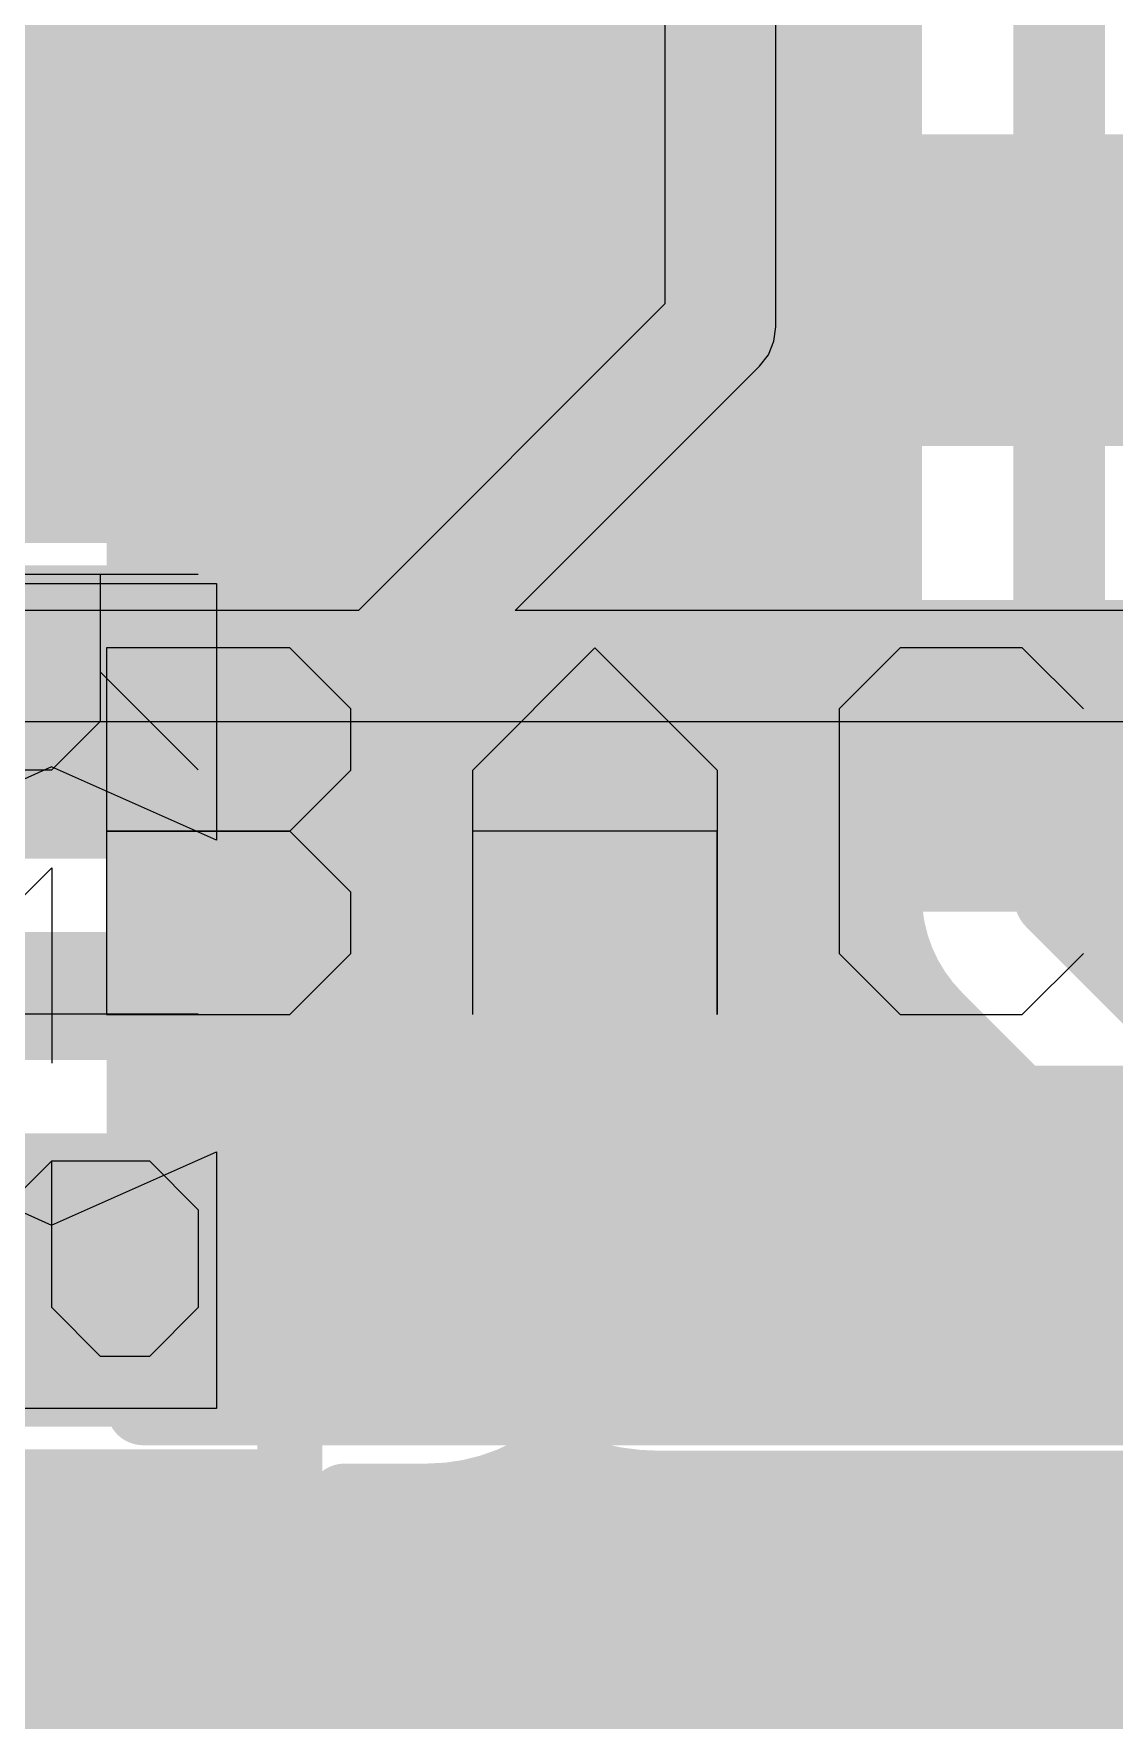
# Model space of a CAD drawing. Header units: millimetres. Extents: x 0.11 to 5.67, y 0.55 to 4.24.
# Drawn here: x 0.8977 to 1.0138, y 2.6565 to 2.8376 of the extents above; entities that cross this region are included whole.
import ezdxf

# ---------------------------------------------------------------- set-up
doc = ezdxf.new("R2010")
doc.units = ezdxf.units.MM
doc.header["$MEASUREMENT"] = 0
for name, color, linetype in [('BottomLayer', 5, 'Continuous'), ('BottomOverlay', 54, 'Continuous'), ('BottomPaste', 16, 'Continuous'), ('BottomSolder', 6, 'Continuous'), ('InternalPlane1', 76, 'Continuous'), ('InternalPlane2', 16, 'Continuous'), ('Mechanical3', 76, 'Continuous'), ('MultiLayer', 9, 'Continuous'), ('TopLayer', 1, 'Continuous'), ('TopOverlay', 2, 'Continuous'), ('ViaHoleLayer', 16, 'Continuous')]:
    doc.layers.add(name, color=color, linetype=linetype)

# ---------------------------------------------------------------- blocks, each defined once
blk = doc.blocks.new('RC0603_B_130')
at = {"layer": 'BottomLayer'}
for points in [[(-0.0442913, -0.0177165), (-0.0167323, -0.0177165), (-0.0442913, 0.0177165), (-0.0167323, 0.0177165)], [(0.0442677, 0.0177165), (0.0167087, 0.0177165), (0.0442677, -0.0177165), (0.0167087, -0.0177165)]]:
    blk.add_solid(points, dxfattribs=at)
at = {"layer": 'BottomOverlay', "const_width": 0.0070079}
for points in [[(-0.0521653, -0.0255906), (-0.0521653, 0.0255906)], [(0.0521654, 0.0255906), (-0.0521653, 0.0255906)], [(0.0521654, -0.0255906), (0.0521654, 0.0255906)], [(0.0521654, -0.0255906), (-0.0521653, -0.0255906)]]:
    blk.add_lwpolyline(points, dxfattribs=at)
at = {"layer": 'BottomOverlay', "const_width": 0.0035039}
for points in [[(-0.0539173, 0.0255906, 1), (-0.0504133, 0.0255906, 1)], [(-0.0539173, 0.0255906, 1), (-0.0504133, 0.0255906, 1)], [(0.0504134, 0.0255906, 1), (0.0539174, 0.0255906, 1)], [(0.0504134, 0.0255906, 1), (0.0539174, 0.0255906, 1)], [(-0.0539173, -0.0255906, 1), (-0.0504133, -0.0255906, 1)], [(-0.0539173, -0.0255906, 1), (-0.0504133, -0.0255906, 1)], [(0.0504134, -0.0255906, 1), (0.0539174, -0.0255906, 1)], [(0.0504134, -0.0255906, 1), (0.0539174, -0.0255906, 1)]]:
    blk.add_lwpolyline(points, format="xyb", close=True, dxfattribs=at)
at = {"layer": 'BottomPaste'}
for p, q in [((-0.0442913, -0.0177165), (-0.0442913, 0.0177165)), ((-0.0442913, 0.0177165), (-0.0167323, 0.0177165)), ((-0.0167323, 0.0177165), (-0.0246063, 0)), ((0.0245827, 0), (0.0167087, 0.0177165)), ((0.0167087, 0.0177165), (0.0442677, 0.0177165)), ((0.0442677, 0.0177165), (0.0442677, -0.0177165)), ((-0.0246063, 0), (-0.0167323, -0.0177165)), ((0.0167087, -0.0177165), (0.0245827, 0)), ((-0.0167323, -0.0177165), (-0.0442913, -0.0177165)), ((0.0442677, -0.0177165), (0.0167087, -0.0177165))]:
    blk.add_line(p, q, dxfattribs=at)
at = {"layer": 'BottomSolder'}
for points in [[(-0.0462598, -0.019685), (-0.0147638, -0.019685), (-0.0462598, 0.019685), (-0.0147638, 0.019685)], [(0.0462362, 0.019685), (0.0147402, 0.019685), (0.0462362, -0.019685), (0.0147402, -0.019685)]]:
    blk.add_solid(points, dxfattribs=at)
at = {"layer": 'Mechanical3'}
for p, q in [((-0.0452756, 0.015748), (-0.0452756, -0.0157379)), ((-0.0347803, 0.0052527), (-0.024285, 0.015748)), ((0.0019533, 0.015748), (0.0019533, -0.0157379)), ((0.0176962, 0.0105003), (0.0229439, 0.015748)), ((0.0229439, 0.015748), (0.0334392, 0.015748)), ((0.0334392, 0.015748), (0.0386868, 0.0105003)), ((0.0176962, 5e-06), (0.0176962, 0.0105003)), ((0.0386868, 0.0105003), (0.0386868, 0.0052527)), ((-0.0295326, 0.0052527), (-0.0452756, 0.0052527)), ((-0.024285, 5e-06), (-0.0295326, 0.0052527)), ((0.0386868, 0.0052527), (0.0334392, 5e-06)), ((-0.024285, -0.0104903), (-0.024285, 5e-06)), ((0.0019533, -0.0157379), (-0.0137897, 5e-06)), ((-0.0137897, 5e-06), (0.0072009, 5e-06)), ((0.0281915, -0.0104903), (0.0176962, 5e-06)), ((0.0334392, 5e-06), (0.0176962, 5e-06)), ((-0.0295326, -0.0157379), (-0.024285, -0.0104903)), ((0.0386868, -0.0157379), (0.0281915, -0.0104903)), ((-0.0452756, -0.0157379), (-0.0295326, -0.0157379))]:
    blk.add_line(p, q, dxfattribs=at)
blk = doc.blocks.new('SO14_B_193')
at = {"layer": 'BottomLayer', "const_width": 0.0295276}
for points in [[(0.2, -0.2452362), (0.2, -0.1947638)], [(0.25, -0.2452362), (0.25, -0.1947638)], [(0.3, -0.2452362), (0.3, -0.1947638)]]:
    blk.add_lwpolyline(points, dxfattribs=at)
at = {"layer": 'BottomLayer', "const_width": 0.0147638}
for points in [[(0.1926181, -0.1947638, 1), (0.2073819, -0.1947638, 1)], [(0.2426181, -0.1947638, 1), (0.2573819, -0.1947638, 1)], [(0.2926181, -0.1947638, 1), (0.3073819, -0.1947638, 1)], [(0.1926181, -0.2452362, 1), (0.2073819, -0.2452362, 1)], [(0.2426181, -0.2452362, 1), (0.2573819, -0.2452362, 1)], [(0.2926181, -0.2452362, 1), (0.3073819, -0.2452362, 1)]]:
    blk.add_lwpolyline(points, format="xyb", close=True, dxfattribs=at)
at = {"layer": 'BottomPaste', "const_width": 0.0295276}
for points in [[(0.2, -0.2452362), (0.2, -0.1947638)], [(0.25, -0.2452362), (0.25, -0.1947638)], [(0.3, -0.2452362), (0.3, -0.1947638)]]:
    blk.add_lwpolyline(points, dxfattribs=at)
at = {"layer": 'BottomPaste', "const_width": 0.0147638}
for points in [[(0.1926181, -0.1947638, 1), (0.2073819, -0.1947638, 1)], [(0.2426181, -0.1947638, 1), (0.2573819, -0.1947638, 1)], [(0.2926181, -0.1947638, 1), (0.3073819, -0.1947638, 1)], [(0.1926181, -0.2452362, 1), (0.2073819, -0.2452362, 1)], [(0.2426181, -0.2452362, 1), (0.2573819, -0.2452362, 1)], [(0.2926181, -0.2452362, 1), (0.3073819, -0.2452362, 1)]]:
    blk.add_lwpolyline(points, format="xyb", close=True, dxfattribs=at)
at = {"layer": 'BottomSolder', "const_width": 0.0334646}
for points in [[(0.2, -0.2452362), (0.2, -0.1947638)], [(0.25, -0.2452362), (0.25, -0.1947638)], [(0.3, -0.2452362), (0.3, -0.1947638)]]:
    blk.add_lwpolyline(points, dxfattribs=at)
at = {"layer": 'BottomSolder', "const_width": 0.0167323}
for points in [[(0.1916339, -0.1947638, 1), (0.2083661, -0.1947638, 1)], [(0.2416339, -0.1947638, 1), (0.2583661, -0.1947638, 1)], [(0.2916339, -0.1947638, 1), (0.3083661, -0.1947638, 1)], [(0.1916339, -0.2452362, 1), (0.2083661, -0.2452362, 1)], [(0.2416339, -0.2452362, 1), (0.2583661, -0.2452362, 1)], [(0.2916339, -0.2452362, 1), (0.3083661, -0.2452362, 1)]]:
    blk.add_lwpolyline(points, format="xyb", close=True, dxfattribs=at)
blk = doc.blocks.new('CAP_13_26_236')
at = {"layer": 'TopOverlay', "const_width": 0.007874}
blk.add_lwpolyline([(0.2559056, -1.1102363), (0.2559056, -0.0629922)], dxfattribs=at)
blk = doc.blocks.new('CAP_13_26_237')
at = {"layer": 'TopOverlay', "const_width": 0.007874}
blk.add_lwpolyline([(-0.2559055, -1.1102363), (-0.2559055, -0.0629922)], dxfattribs=at)

msp = doc.modelspace()

# ---------------------------------------------------------------- linework, layer by layer
at = {"layer": 'BottomLayer', "const_width": 0.007874}
for points in [[(0.9069986, 2.7923229, -1.224473843721354), (0.9410441, 2.8483731)], [(0.9428018, 2.7383006, -0.1001204212062922), (0.9336214, 2.7401575)], [(0.9428018, 2.7383006, -0.1001204212062922), (0.9336214, 2.7401575)], [(0.9511474, 2.7350394, -0.05039993033933035), (0.9464242, 2.7383006)], [(0.9464242, 2.7317782, -0.05039993033933035), (0.9511474, 2.7350394)], [(0.9311024, 2.7276958, -0.150299656453203), (0.9443766, 2.7317782)], [(0.9311024, 2.7276958, -0.150299656453203), (0.9443766, 2.7317782)], [(1.0303501, 2.6857284, -0.1387631262454991), (1.0153937, 2.6814961)], [(0.9530549, 2.6840796, -0.1479536754400133), (0.9399606, 2.6801182)], [(0.9530549, 2.6840796, -0.1479536754400133), (0.9399606, 2.6801182)], [(0.9649213, 2.6814961, -0.1075991138718098), (0.953055, 2.6840796)]]:
    msp.add_lwpolyline(points, format="xyb", dxfattribs=at)
at = {"layer": 'BottomLayer'}
for points, const_width in [([(0.9084646, 2.8238189, 1), (0.9281496, 2.8238189, 1)], 0.019685), ([(0.9133859, 2.8238189, 1), (0.9232283, 2.8238189, 1)], 0.0098425), ([(0.9252822, 2.8119226, 1), (0.9351246, 2.8119226, 1)], 0.0098425), ([(0.9252822, 2.8119226, 1), (0.9351246, 2.8119226, 1)], 0.0098425), ([(0.9833531, 2.8119226, 1), (0.9931955, 2.8119226, 1)], 0.0098425), ([(0.9833531, 2.8119226, 1), (0.9931955, 2.8119226, 1)], 0.0098425), ([(0.9852363, 2.8100394, 1), (0.9950787, 2.8100394, 1)], 0.0098425), ([(0.9006041, 2.7942841, 1), (0.9045411, 2.7942841, 1)], 0.003937), ([(0.9050301, 2.7923229, 1), (0.9089671, 2.7923229, 1)], 0.003937), ([(0.9050301, 2.7923229, 1), (0.9089671, 2.7923229, 1)], 0.003937), ([(0.8946732, 2.7647519, 1), (0.9045156, 2.7647519, 1)], 0.0098425), ([(0.8946732, 2.7647519, 1), (0.9045156, 2.7647519, 1)], 0.0098425), ([(0.8946851, 2.7647638, 1), (0.9045275, 2.7647638, 1)], 0.0098425), ([(0.8946851, 2.7647638, 1), (0.9045275, 2.7647638, 1)], 0.0098425), ([(0.8956694, 2.7637795, 1), (0.9055118, 2.7637795, 1)], 0.0098425), ([(0.8956694, 2.7637795, 1), (0.9055118, 2.7637795, 1)], 0.0098425), ([(0.9360237, 2.7637795, 1), (0.9458661, 2.7637795, 1)], 0.0098425), ([(0.9360237, 2.7637795, 1), (0.9458661, 2.7637795, 1)], 0.0098425), ([(0.9378806, 2.7619226, 1), (0.947723, 2.7619226, 1)], 0.0098425), ([(0.9378806, 2.7619226, 1), (0.947723, 2.7619226, 1)], 0.0098425), ([(0.9833531, 2.7619226, 1), (0.9931955, 2.7619226, 1)], 0.0098425), ([(0.9833531, 2.7619226, 1), (0.9931955, 2.7619226, 1)], 0.0098425), ([(0.9852363, 2.7600394, 1), (0.9950787, 2.7600394, 1)], 0.0098425), ([(0.9316529, 2.7401575, 1), (0.9355899, 2.7401575, 1)], 0.003937), ([(0.9316529, 2.7401575, 1), (0.9355899, 2.7401575, 1)], 0.003937), ([(0.9291339, 2.7391661, 1), (0.9330709, 2.7391661, 1)], 0.003937), ([(0.9344976, 2.7391661, 1), (0.9384346, 2.7391661, 1)], 0.003937), ([(0.9408333, 2.7383006, 1), (0.9447703, 2.7383006, 1)], 0.003937), ([(0.9408333, 2.7383006, 1), (0.9447703, 2.7383006, 1)], 0.003937), ([(0.9408333, 2.7383006, 1), (0.9447703, 2.7383006, 1)], 0.003937), ([(0.9444557, 2.7383006, 1), (0.9483927, 2.7383006, 1)], 0.003937), ([(0.9444557, 2.7383006, 1), (0.9483927, 2.7383006, 1)], 0.003937), ([(0.9291339, 2.7372047, 1), (0.9330709, 2.7372047, 1)], 0.003937), ([(0.9491789, 2.7350394, 1), (0.9531159, 2.7350394, 1)], 0.003937), ([(0.9491789, 2.7350394, 1), (0.9531159, 2.7350394, 1)], 0.003937), ([(0.9291339, 2.7313229, 1), (0.9330709, 2.7313229, 1)], 0.003937), ([(0.9291339, 2.7313229, 1), (0.9330709, 2.7313229, 1)], 0.003937), ([(0.9291339, 2.7312921, 1), (0.9330709, 2.7312921, 1)], 0.003937), ([(0.9376406, 2.7312921, 1), (0.9415776, 2.7312921, 1)], 0.003937), ([(0.9424081, 2.7317782, 1), (0.9463451, 2.7317782, 1)], 0.003937), ([(0.9424081, 2.7317782, 1), (0.9463451, 2.7317782, 1)], 0.003937), ([(0.9444557, 2.7317782, 1), (0.9483927, 2.7317782, 1)], 0.003937), ([(0.9291339, 2.7276958, 1), (0.9330709, 2.7276958, 1)], 0.003937), ([(0.9291339, 2.7276958, 1), (0.9330709, 2.7276958, 1)], 0.003937), ([(0.9291339, 2.7276958, 1), (0.9330709, 2.7276958, 1)], 0.003937), ([(0.9852363, 2.7100394, 1), (0.9950787, 2.7100394, 1)], 0.0098425), ([(0.9852363, 2.7100394, 1), (0.9950787, 2.7100394, 1)], 0.0098425), ([(0.9859253, 2.7093504, 1), (0.9957677, 2.7093504, 1)], 0.0098425), ([(0.9859253, 2.7093504, 1), (0.9957677, 2.7093504, 1)], 0.0098425), ([(0.9394554, 2.7081562, 1), (0.9492978, 2.7081562, 1)], 0.0098425), ([(0.9394554, 2.7081562, 1), (0.9492978, 2.7081562, 1)], 0.0098425), ([(0.9833531, 2.7081562, 1), (0.9931955, 2.7081562, 1)], 0.0098425), ([(0.9833531, 2.7081562, 1), (0.9931955, 2.7081562, 1)], 0.0098425), ([(0.8946851, 2.7037638, 1), (0.9045275, 2.7037638, 1)], 0.0098425), ([(0.8947087, 2.7037402, 1), (0.9045511, 2.7037402, 1)], 0.0098425), ([(0.8947087, 2.7037402, 1), (0.9045511, 2.7037402, 1)], 0.0098425), ([(0.9350394, 2.7037402, 1), (0.9448818, 2.7037402, 1)], 0.0098425), ([(0.9350394, 2.7037402, 1), (0.9448818, 2.7037402, 1)], 0.0098425), ([(0.9510864, 2.6840796, 1), (0.9550234, 2.6840796, 1)], 0.003937), ([(0.9510864, 2.6840796, 1), (0.9550234, 2.6840796, 1)], 0.003937), ([(0.9510865, 2.6840796, 1), (0.9550235, 2.6840796, 1)], 0.003937), ([(0.9291339, 2.6801182, 1), (0.9330709, 2.6801182, 1)], 0.003937), ([(0.9291339, 2.6801182, 1), (0.9330709, 2.6801182, 1)], 0.003937), ([(0.9379921, 2.6801182, 1), (0.9419291, 2.6801182, 1)], 0.003937), ([(0.9379921, 2.6801182, 1), (0.9419291, 2.6801182, 1)], 0.003937), ([(0.9379921, 2.6801182, 1), (0.9419291, 2.6801182, 1)], 0.003937), ([(0.9629528, 2.6814961, 1), (0.9668898, 2.6814961, 1)], 0.003937), ([(0.9629528, 2.6814961, 1), (0.9668898, 2.6814961, 1)], 0.003937), ([(1.0134252, 2.6814961, 1), (1.0173622, 2.6814961, 1)], 0.003937), ([(1.0134252, 2.6814961, 1), (1.0173622, 2.6814961, 1)], 0.003937), ([(0.9291339, 2.6762047, 1), (0.9330709, 2.6762047, 1)], 0.003937), ([(0.9291339, 2.6762047, 1), (0.9330709, 2.6762047, 1)], 0.003937)]:
    msp.add_lwpolyline(points, format="xyb", close=True, dxfattribs=dict(at, const_width=const_width))
for points, const_width in [([(0.9183071, 2.8238189), (0.9302034, 2.8119226)], 0.019685), ([(0.9302034, 2.8119226), (0.9882743, 2.8119226)], 0.019685), ([(0.9882743, 2.8119226), (0.9901575, 2.8100394)], 0.019685), ([(0.7204724, 2.7942841), (0.9025726, 2.7942841)], 0.007874), ([(0.8681102, 2.7923229), (0.9069986, 2.7923229)], 0.007874), ([(0.8366259, 2.7647519), (0.8995944, 2.7647519)], 0.019685), ([(0.8995944, 2.7647519), (0.8996063, 2.7647638)], 0.019685), ([(0.8996063, 2.7647638), (0.9005906, 2.7637795)], 0.019685), ([(0.9005906, 2.7637795), (0.9409449, 2.7637795)], 0.019685), ([(0.9409449, 2.7637795), (0.9428018, 2.7619226)], 0.019685), ([(0.9428018, 2.7619226), (0.9882743, 2.7619226)], 0.019685), ([(0.9882743, 2.7619226), (0.9901575, 2.7600394)], 0.019685), ([(0.9311024, 2.7391661), (0.9364661, 2.7391661)], 0.007874), ([(0.9428018, 2.7383006), (0.9464242, 2.7383006)], 0.007874), ([(0.8681102, 2.7372047), (0.9311024, 2.7372047)], 0.007874), ([(0.8681102, 2.7313229), (0.9311024, 2.7313229)], 0.007874), ([(0.9311024, 2.7276958), (0.9311024, 2.7313229)], 0.007874), ([(0.9311024, 2.7312921), (0.9396091, 2.7312921)], 0.007874), ([(0.9882743, 2.7081562), (0.9901575, 2.7100394)], 0.019685), ([(0.9901575, 2.7100394), (0.9908465, 2.7093504)], 0.019685), ([(0.9908465, 2.7093504), (1.0436023, 2.7093504)], 0.019685), ([(0.9399606, 2.7037402), (0.9443766, 2.7081562)], 0.019685), ([(0.9443766, 2.7081562), (0.9882743, 2.7081562)], 0.019685), ([(0.8996063, 2.7037638), (0.8996299, 2.7037402)], 0.019685), ([(0.8996299, 2.7037402), (0.9399606, 2.7037402)], 0.019685), ([(0.9311024, 2.6801182), (0.9399606, 2.6801182)], 0.007874), ([(0.9311024, 2.6762047), (0.9311024, 2.6801182)], 0.007874), ([(0.9649213, 2.6814961), (1.0153937, 2.6814961)], 0.007874), ([(0.7204724, 2.6761741), (1.4498453, 2.6761741)], 0.007874), ([(0.8681102, 2.6762047), (0.9311024, 2.6762047)], 0.007874), ([(0.7204724, 2.6683001), (1.4552016, 2.6683001)], 0.007874), ([(0.7204724, 2.6604261), (1.4670013, 2.6604261)], 0.007874), ([(0.7204724, 2.6525521), (1.5659448, 2.6525521)], 0.007874)]:
    msp.add_lwpolyline(points, dxfattribs=dict(at, const_width=const_width))
at = {"layer": 'InternalPlane1', "const_width": 0.0298425}
msp.add_lwpolyline([(0.9033859, 2.8238189, 1), (0.9332283, 2.8238189, 1)], format="xyb", close=True, dxfattribs=at)
at = {"layer": 'InternalPlane2'}
for p, q in [((0.9655002, 3.2116142), (0.9655002, 2.8085697)), ((0.9774132, 2.8061024), (0.9774132, 3.2091469)), ((0.9655002, 2.8085697), (0.932572, 2.7756415)), ((0.9772102, 2.8045607), (0.9774132, 2.8061024)), ((0.9766152, 2.8031242), (0.9772102, 2.8045607)), ((0.9494196, 2.7756415), (0.9756686, 2.8018905)), ((0.9756686, 2.8018905), (0.9766152, 2.8031242)), ((0.932572, 2.7756415), (0.8853413, 2.7756415)), ((1.081194, 2.7756415), (0.9494196, 2.7756415)), ((0.882874, 2.7637285), (1.0836613, 2.7637285))]:
    msp.add_line(p, q, dxfattribs=at)
at = {"layer": 'InternalPlane2', "const_width": 0.011811}
for points in [[(0.9714567, 2.8061024), (0.9714567, 3.2116142)], [(0.9350393, 2.769685), (0.9714567, 2.8061024)], [(0.882874, 2.769685), (0.9350393, 2.769685)], [(0.9350393, 2.769685), (1.0836613, 2.769685)]]:
    msp.add_lwpolyline(points, dxfattribs=at)
at = {"layer": 'InternalPlane2', "const_width": 0.0059055}
for points in [[(0.968504, 2.8061024, 1), (0.9744094, 2.8061024, 1)], [(0.968504, 2.8061024, 1), (0.9744094, 2.8061024, 1)], [(0.9320866, 2.769685, 1), (0.937992, 2.769685, 1)], [(0.9320866, 2.769685, 1), (0.937992, 2.769685, 1)], [(0.9320866, 2.769685, 1), (0.937992, 2.769685, 1)]]:
    msp.add_lwpolyline(points, format="xyb", close=True, dxfattribs=at)
at = {"layer": 'MultiLayer', "const_width": 0.019685}
msp.add_lwpolyline([(0.9084646, 2.8238189, 1), (0.9281496, 2.8238189, 1)], format="xyb", close=True, dxfattribs=at)
at = {"layer": 'TopLayer'}
for points, const_width in [([(1.007874, 2.7450787), (1.007874, 2.9491857)], 0.0098425), ([(0.9891733, 2.7450787), (0.9891733, 2.9491857)], 0.007874), ([(0.9467019, 2.8415281), (0.9891733, 2.8415281)], 0.007874), ([(0.9502938, 2.8336541), (0.9891733, 2.8336541)], 0.007874), ([(0.9517142, 2.8257801), (0.9891733, 2.8257801)], 0.007874), ([(0.9512452, 2.8179061), (0.9891733, 2.8179061)], 0.007874), ([(0.9487998, 2.8100321), (0.9891733, 2.8100321)], 0.007874), ([(0.9438157, 2.8021581), (0.9891733, 2.8021581)], 0.007874), ([(0.9340416, 2.7942841), (0.9891733, 2.7942841)], 0.007874), ([(0.9094488, 2.6899606), (0.9094488, 2.791548)], 0.007874), ([(0.9094488, 2.7864101), (0.9891733, 2.7864101)], 0.007874), ([(0.9094488, 2.7785361), (0.9891733, 2.7785361)], 0.007874), ([(0.9094488, 2.7706621), (0.9891733, 2.7706621)], 0.007874), ([(0.9094488, 2.7627881), (0.9891733, 2.7627881)], 0.007874), ([(0.9094488, 2.7549141), (0.9891733, 2.7549141)], 0.007874), ([(0.9094488, 2.7470401), (0.9891733, 2.7470401)], 0.007874), ([(1.007874, 2.7450787), (1.0442913, 2.7086614)], 0.0098425), ([(0.9094488, 2.7391661), (0.9901326, 2.7391661)], 0.007874), ([(0.9094488, 2.7312921), (0.9952138, 2.7312921)], 0.007874), ([(0.9946506, 2.7318553), (1.0187156, 2.7077903)], 0.007874), ([(0.9094488, 2.7234181), (1.0030878, 2.7234181)], 0.007874), ([(0.9094488, 2.7155441), (1.0109618, 2.7155441)], 0.007874), ([(0.9094488, 2.7076701), (1.01872, 2.7076701)], 0.007874), ([(0.9094488, 2.6997961), (1.0202855, 2.6997961)], 0.007874), ([(0.9094488, 2.6919221), (1.0249349, 2.6919221)], 0.007874), ([(0.9094488, 2.6899606), (1.0268226, 2.6899606)], 0.007874), ([(0.7204724, 2.6722441), (1.7185039, 2.6722441)], 0.007874), ([(0.7204724, 2.6683001), (1.7185039, 2.6683001)], 0.007874), ([(0.7204724, 2.6604261), (1.7185039, 2.6604261)], 0.007874), ([(0.7204724, 2.6525521), (1.7185039, 2.6525521)], 0.007874)]:
    msp.add_lwpolyline(points, dxfattribs=dict(at, const_width=const_width))
at = {"layer": 'TopLayer', "const_width": 0.007874}
for points in [[(0.9094488, 2.8560898, -0.495042801762464), (0.9517717, 2.8238189)], [(0.9517717, 2.8238189, -0.495042801762464), (0.9094488, 2.791548)], [(0.9946506, 2.7318553, -0.198912367379658), (0.9891733, 2.7450787)], [(0.9946506, 2.7318553, -0.198912367379658), (0.9891733, 2.7450787)]]:
    msp.add_lwpolyline(points, format="xyb", dxfattribs=at)
at = {"layer": 'TopLayer'}
for points, const_width in [([(0.9084646, 2.8238189, 1), (0.9281496, 2.8238189, 1)], 0.019685), ([(0.9483253, 2.8336541, 1), (0.9522623, 2.8336541, 1)], 0.003937), ([(0.9872048, 2.8336541, 1), (0.9911418, 2.8336541, 1)], 0.003937), ([(0.9497457, 2.8257801, 1), (0.9536827, 2.8257801, 1)], 0.003937), ([(0.9872048, 2.8257801, 1), (0.9911418, 2.8257801, 1)], 0.003937), ([(0.9498032, 2.8238189, 1), (0.9537402, 2.8238189, 1)], 0.003937), ([(0.9498032, 2.8238189, 1), (0.9537402, 2.8238189, 1)], 0.003937), ([(0.9492767, 2.8179061, 1), (0.9532137, 2.8179061, 1)], 0.003937), ([(0.9872048, 2.8179061, 1), (0.9911418, 2.8179061, 1)], 0.003937), ([(0.9468313, 2.8100321, 1), (0.9507683, 2.8100321, 1)], 0.003937), ([(0.9872048, 2.8100321, 1), (0.9911418, 2.8100321, 1)], 0.003937), ([(0.9418472, 2.8021581, 1), (0.9457842, 2.8021581, 1)], 0.003937), ([(0.9872048, 2.8021581, 1), (0.9911418, 2.8021581, 1)], 0.003937), ([(0.9320731, 2.7942841, 1), (0.9360101, 2.7942841, 1)], 0.003937), ([(0.9872048, 2.7942841, 1), (0.9911418, 2.7942841, 1)], 0.003937), ([(0.9074803, 2.791548, 1), (0.9114173, 2.791548, 1)], 0.003937), ([(0.9074803, 2.791548, 1), (0.9114173, 2.791548, 1)], 0.003937), ([(0.9074803, 2.7864101, 1), (0.9114173, 2.7864101, 1)], 0.003937), ([(0.9872048, 2.7864101, 1), (0.9911418, 2.7864101, 1)], 0.003937), ([(0.9074803, 2.7785361, 1), (0.9114173, 2.7785361, 1)], 0.003937), ([(0.9872048, 2.7785361, 1), (0.9911418, 2.7785361, 1)], 0.003937), ([(0.9074803, 2.7706621, 1), (0.9114173, 2.7706621, 1)], 0.003937), ([(0.9872048, 2.7706621, 1), (0.9911418, 2.7706621, 1)], 0.003937), ([(0.9074803, 2.7627881, 1), (0.9114173, 2.7627881, 1)], 0.003937), ([(0.9872048, 2.7627881, 1), (0.9911418, 2.7627881, 1)], 0.003937), ([(0.9074803, 2.7549141, 1), (0.9114173, 2.7549141, 1)], 0.003937), ([(0.9872048, 2.7549141, 1), (0.9911418, 2.7549141, 1)], 0.003937), ([(0.9074803, 2.7470401, 1), (0.9114173, 2.7470401, 1)], 0.003937), ([(0.9872048, 2.7470401, 1), (0.9911418, 2.7470401, 1)], 0.003937), ([(1.0054134, 2.7450787, 1), (1.0103346, 2.7450787, 1)], 0.0049212), ([(1.0054134, 2.7450787, 1), (1.0103346, 2.7450787, 1)], 0.0049212), ([(0.9872048, 2.7450787, 1), (0.9911418, 2.7450787, 1)], 0.003937), ([(0.9872048, 2.7450787, 1), (0.9911418, 2.7450787, 1)], 0.003937), ([(0.9872048, 2.7450787, 1), (0.9911418, 2.7450787, 1)], 0.003937), ([(0.9074803, 2.7391661, 1), (0.9114173, 2.7391661, 1)], 0.003937), ([(0.9881641, 2.7391661, 1), (0.9921011, 2.7391661, 1)], 0.003937), ([(0.9074803, 2.7312921, 1), (0.9114173, 2.7312921, 1)], 0.003937), ([(0.9926821, 2.7318553, 1), (0.9966191, 2.7318553, 1)], 0.003937), ([(0.9926821, 2.7318553, 1), (0.9966191, 2.7318553, 1)], 0.003937), ([(0.9926821, 2.7318553, 1), (0.9966191, 2.7318553, 1)], 0.003937), ([(0.9932453, 2.7312921, 1), (0.9971823, 2.7312921, 1)], 0.003937), ([(0.9074803, 2.7234181, 1), (0.9114173, 2.7234181, 1)], 0.003937), ([(1.0011193, 2.7234181, 1), (1.0050563, 2.7234181, 1)], 0.003937), ([(0.9074803, 2.7155441, 1), (0.9114173, 2.7155441, 1)], 0.003937), ([(1.0089933, 2.7155441, 1), (1.0129303, 2.7155441, 1)], 0.003937), ([(0.9074803, 2.7076701, 1), (0.9114173, 2.7076701, 1)], 0.003937), ([(0.9074803, 2.6997961, 1), (0.9114173, 2.6997961, 1)], 0.003937), ([(0.9074803, 2.6919221, 1), (0.9114173, 2.6919221, 1)], 0.003937), ([(0.9074803, 2.6899606, 1), (0.9114173, 2.6899606, 1)], 0.003937), ([(0.9074803, 2.6899606, 1), (0.9114173, 2.6899606, 1)], 0.003937)]:
    msp.add_lwpolyline(points, format="xyb", close=True, dxfattribs=dict(at, const_width=const_width))
at = {"layer": 'TopOverlay'}
for p, q in [((0.9055118, 2.7716409), (0.9055118, 2.7322835)), ((0.9251905, 2.7716409), (0.9055118, 2.7716409)), ((0.93175, 2.7650813), (0.9251905, 2.7716409)), ((0.9448692, 2.7585217), (0.9579883, 2.7716409)), ((0.9579883, 2.7716409), (0.9711074, 2.7585217)), ((0.9907862, 2.7716409), (0.9842266, 2.7650813)), ((1.0039053, 2.7716409), (0.9907862, 2.7716409)), ((1.0104648, 2.7650813), (1.0039053, 2.7716409)), ((0.93175, 2.7585217), (0.93175, 2.7650813)), ((0.9842266, 2.7650813), (0.9842266, 2.7388431)), ((0.9251905, 2.7519622), (0.93175, 2.7585217)), ((0.9448692, 2.7322835), (0.9448692, 2.7585217)), ((0.9711074, 2.7585217), (0.9711074, 2.7322835)), ((0.9251905, 2.7519622), (0.9055118, 2.7519622)), ((0.9055118, 2.7519622), (0.9251905, 2.7519622)), ((0.93175, 2.7454026), (0.9251905, 2.7519622)), ((0.9711074, 2.7519622), (0.9448692, 2.7519622)), ((0.9711074, 2.7322835), (0.9711074, 2.7519622)), ((0.93175, 2.7388431), (0.93175, 2.7454026)), ((0.9251905, 2.7322835), (0.93175, 2.7388431)), ((0.9842266, 2.7388431), (0.9907862, 2.7322835)), ((1.0039053, 2.7322835), (1.0104648, 2.7388431)), ((0.9055118, 2.7322835), (0.9251905, 2.7322835)), ((0.9907862, 2.7322835), (1.0039053, 2.7322835))]:
    msp.add_line(p, q, dxfattribs=at)
at = {"layer": 'ViaHoleLayer', "const_width": 0.0098425}
msp.add_lwpolyline([(0.9133859, 2.8238189, 1), (0.9232283, 2.8238189, 1)], format="xyb", close=True, dxfattribs=at)

# ---------------------------------------------------------------- block references
at = {"rotation": 270}
for name, p in [('CAP_13_26_236', (1.8456693, 2.961378)), ('SO14_B_193', (1.2101575, 3.0100394)), ('RC0603_B_130', (0.8996063, 2.734252)), ('CAP_13_26_237', (1.8456693, 2.4163386))]:
    msp.add_blockref(name, p, dxfattribs=at)

doc.saveas('drawing.dxf')
